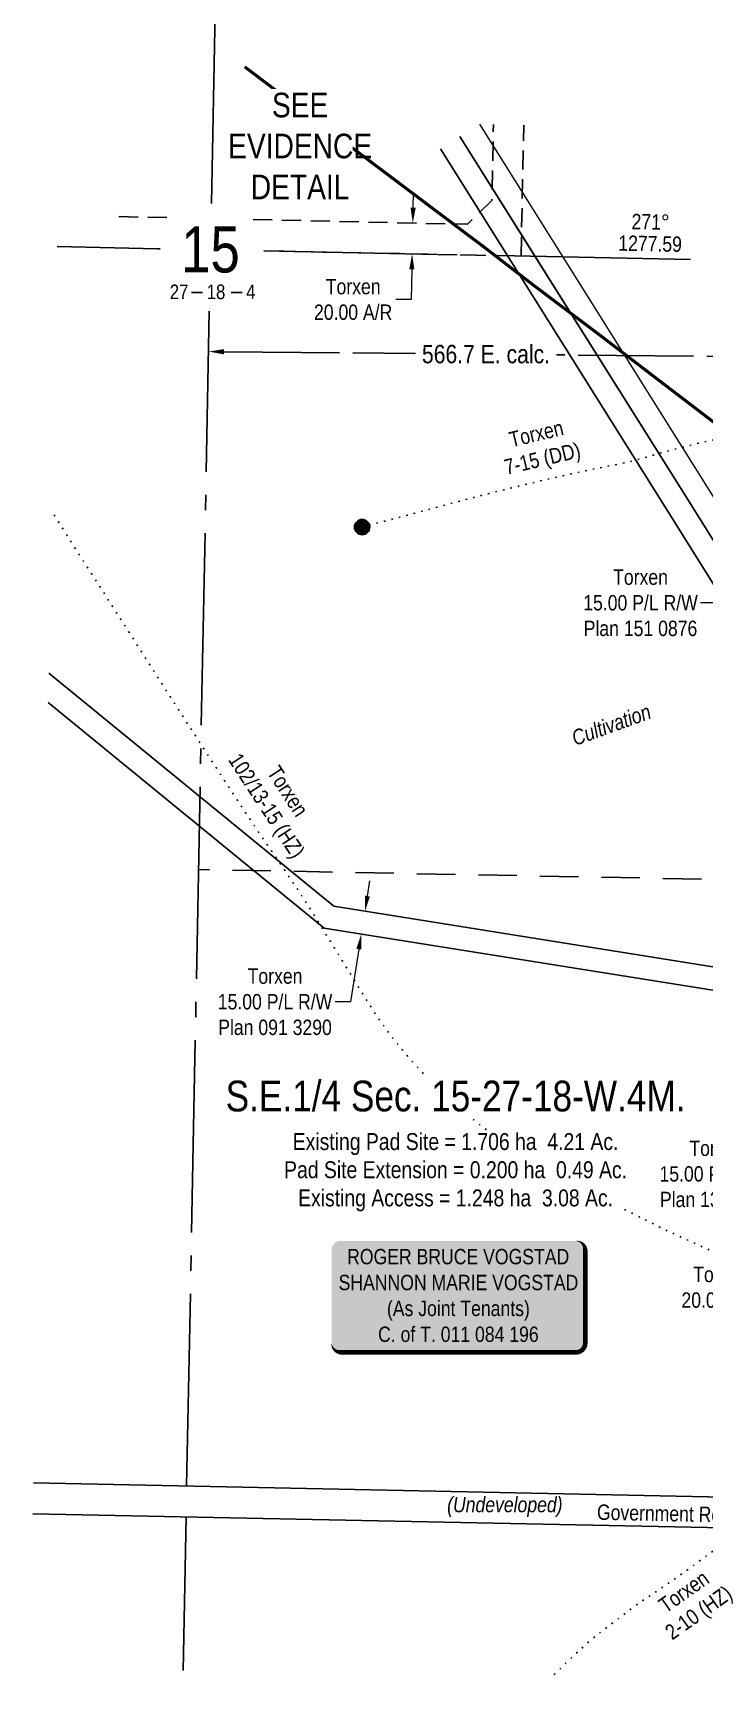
# Model space of a CAD drawing. Extents: x 396737 to 401088, y 5683157 to 5686607.
# Drawn here: x 398513 to 398949, y 5684049 to 5685119 of the extents above; entities that cross this region are included whole.
import ezdxf
from ezdxf.enums import TextEntityAlignment as Align

# ---------------------------------------------------------------- set-up
doc = ezdxf.new("R2010")
doc.units = 0
doc.header["$LTSCALE"] = 5
doc.header["$PDSIZE"] = 0.5
for name, pattern in [('DASHDOT2', [12.7, 6.35, -3.175, 0, -3.175]), ('foc-ACCESSROAD', [3.75, 2.5, -1.25]), ('foc-COORDS', [16.75, 15, -1.75]), ('foc-DOT', [1, 0.2, -0.8]), ('foc-LSD', [8, 5, -3]), ('foc-QUARTERLINE', [33, 25, -3, 2, -3])]:
    doc.linetypes.add(name, pattern=pattern)
doc.layers.get('Defpoints').update_dxf_attribs({"color": 9})
for name, color, linetype in [('10', 1, 'Continuous'), ('9', 3, 'Continuous'), ('ABADATA-DRILL', 8, 'foc-DOT'), ('ABADATA-DRILL-T', 8, 'Continuous'), ('AS-OWNER', 7, 'Continuous'), ('AS-WILDLIFE', 131, 'DASHDOT2'), ('C-AR', 13, 'foc-ACCESSROAD'), ('C-RW', 13, 'Continuous'), ('C-SYMBOL', 7, 'Continuous'), ('DETAIL-T', 7, 'Continuous'), ('F-RW', 190, 'Continuous'), ('L-AREAREQUIRED', 7, 'Continuous'), ('L-BD', 7, 'Continuous'), ('L-QSEC', 8, 'foc-QUARTERLINE'), ('L-ROAD-T', 7, 'Continuous'), ('L-SECLBL', 7, 'Continuous'), ('L-SECTION-LSD', 7, 'foc-LSD'), ('P-OFFSETS', 7, 'foc-COORDS')]:
    doc.layers.add(name, color=color, linetype=linetype)
for name, color, linetype, lineweight in [('AS-GENERAL', 48, 'Continuous', 18), ('C-AR-T', 13, 'Continuous', 9), ('C-RW-T', 13, 'Continuous', 9)]:
    doc.layers.add(name, color=color, linetype=linetype, lineweight=lineweight)
doc.styles.add('100L', font='ARIALN.TTF', dxfattribs={"height": 11})
doc.styles.add('175L', font='ARIALN.TTF', dxfattribs={"height": 20})
doc.styles.add('80', font='ARIALN.TTF', dxfattribs={"height": 10})
doc.styles.add('80CG', font='ARIALN.TTF', dxfattribs={"height": 10})
doc.styles.add('80L', font='ARIALN.TTF', dxfattribs={"height": 10})
doc.styles.add('80LS', font='ARIALNI.TTF', dxfattribs={"height": 10})
doc.styles.add('SIMPLEX', font='ARIALN.TTF')
doc.dimstyles.new('CG2011', dxfattribs={"dimscale": 5, "dimtxt": 9, "dimasz": 2, "dimexe": 0.2, "dimexo": 0.0625, "dimgap": 0.5, "dimtad": 0, "dimtih": 1, "dimtoh": 1, "dimzin": 0, "dimdsep": 46, "dimtxsty": '80CG', "dimcen": 0.1, "dimse1": 1, "dimse2": 1, "dimclrd": 256, "dimclrt": 256, "dimaunit": 1, "dimadec": 4, "dimazin": 0, "dimtfac": 0.06, "dimtofl": 0, "dimtmove": 0, "dimatfit": 1, "dimfxl": 0.2, "dimtolj": 1, "dimtzin": 0, "dimlwd": -1, "dimarcsym": 0})
doc.dimstyles.new('Compass 5 000', dxfattribs={"dimscale": 5, "dimtxt": 9, "dimasz": 2, "dimexe": 0.2, "dimexo": 0.0625, "dimgap": 0.5, "dimtad": 0, "dimtih": 1, "dimtoh": 1, "dimzin": 0, "dimdsep": 46, "dimtxsty": '80CG', "dimcen": 0.1, "dimse1": 1, "dimse2": 1, "dimclrd": 256, "dimclrt": 256, "dimaunit": 1, "dimadec": 4, "dimazin": 0, "dimtfac": 0.06, "dimtofl": 0, "dimtmove": 0, "dimatfit": 1, "dimfxl": 0.2, "dimtolj": 1, "dimtzin": 0, "dimlwd": -1, "dimarcsym": 0})

# ---------------------------------------------------------------- blocks, each defined once
blk = doc.blocks.new('*D432')
at = {"layer": 'C-RW', "transparency": 16777216}
for p, q in [((399086.8, 5684385.1), (398996.7, 5684376.9)), ((399121.6, 5684388.2), (399131.6, 5684389.1))]:
    blk.add_line(p, q, dxfattribs=at)
for points in [[(399086.6, 5684386.7), (399086.9, 5684383.4), (399096.8, 5684386)], [(399121.5, 5684389.9), (399121.8, 5684386.6), (399111.7, 5684387.3)]]:
    blk.add_solid(points, dxfattribs=at)
at = {"layer": 'Defpoints', "color": 0, "transparency": 16777216}
for p in [(399096.8, 5684386), (399099.1, 5684360.5), (399114, 5684361.8)]:
    blk.add_point(p, dxfattribs=at)
at = {"layer": 'C-RW', "transparency": 16777216, "insert": (398957.7, 5684376.9), "char_height": 10, "attachment_point": 5, "style": '80CG'}
blk.add_mtext('\\A1;Torxen\\P15.00 P/L R/W\\PPlan 131 0204', dxfattribs=at)
blk = doc.blocks.new('L-SECLBL')
at = {"layer": '9', "color": 7}
for p, q in [((-5.1, -27.8), (-12.3, -27.8)), ((20.7, -27.8), (13.5, -27.8))]:
    blk.add_line(p, q, dxfattribs=at)
at = {"layer": '10', "color": 2, "style": 'SIMPLEX'}
blk.add_attdef('SEC', text='', height=30, dxfattribs=at).set_placement((0, 0), align=Align.MIDDLE)
at = {"layer": '10', "color": 5, "style": '80L'}
blk.add_attdef('TWP', text='', height=9.5, dxfattribs=at).set_placement((-14.4, -27.4), align=Align.MIDDLE_RIGHT)
blk.add_attdef('RGE', text='', height=9.5, dxfattribs=at).set_placement((3.6, -27.4), align=Align.MIDDLE_CENTER)
blk.add_attdef('MER', text='', height=9.5, dxfattribs=at).set_placement((23.2, -27.4), align=Align.MIDDLE_LEFT)
blk = doc.blocks.new('*D424')
at = {"layer": 'C-AR-T', "transparency": 16777216}
for p, q in [((399067.3, 5684301.5), (398988, 5684303.1)), ((399107.3, 5684300.7), (399117.3, 5684300.5))]:
    blk.add_line(p, q, dxfattribs=at)
for points in [[(399067.4, 5684303.2), (399067.3, 5684299.8), (399077.3, 5684301.3)], [(399107.4, 5684302.3), (399107.3, 5684299), (399097.3, 5684300.9)]]:
    blk.add_solid(points, dxfattribs=at)
at = {"layer": 'Defpoints', "color": 0, "transparency": 16777216}
for p in [(399077.3, 5684301.3), (399076.6, 5684265), (399096.6, 5684264.6)]:
    blk.add_point(p, dxfattribs=at)
at = {"layer": 'C-AR-T', "transparency": 16777216, "insert": (398960.2, 5684303.1), "char_height": 10, "attachment_point": 5, "style": '80CG'}
blk.add_mtext('\\A1;Torxen\\P20.00 A/R', dxfattribs=at)
blk = doc.blocks.new('*D426')
at = {"layer": 'C-RW-T', "transparency": 16777216}
for p, q in [((398730.5, 5684557.7), (398732.1, 5684567.6)), ((398725, 5684523.1), (398719.5, 5684488.9)), ((398719.5, 5684488.9), (398709.5, 5684488.9))]:
    blk.add_line(p, q, dxfattribs=at)
for points in [[(398728.8, 5684558), (398732.1, 5684557.4), (398728.9, 5684547.8)], [(398723.3, 5684523.4), (398726.6, 5684522.9), (398726.5, 5684533)]]:
    blk.add_solid(points, dxfattribs=at)
at = {"layer": 'Defpoints', "color": 0, "transparency": 16777216}
for p in [(398726.5, 5684533), (398850.3, 5684528.4), (398847.9, 5684513.6)]:
    blk.add_point(p, dxfattribs=at)
at = {"layer": 'C-RW-T', "transparency": 16777216, "insert": (398670.4, 5684488.9), "char_height": 10, "attachment_point": 5, "style": '80CG'}
blk.add_mtext('\\A1;Torxen\\P15.00 P/L R/W\\PPlan 091 3290', dxfattribs=at)
blk = doc.blocks.new('*D446')
at = {"layer": 'C-AR-T', "transparency": 16777216}
for p, q in [((398760.2, 5685005.6), (398760.4, 5685015.6)), ((398759.4, 5684965.6), (398759, 5684945.9)), ((398759, 5684945.9), (398749, 5684945.9))]:
    blk.add_line(p, q, dxfattribs=at)
for points in [[(398758.5, 5685005.7), (398761.9, 5685005.6), (398760, 5684995.6)], [(398757.7, 5684965.6), (398761, 5684965.5), (398759.6, 5684975.6)]]:
    blk.add_solid(points, dxfattribs=at)
at = {"layer": 'Defpoints', "color": 0, "transparency": 16777216}
for p in [(398746.5, 5684995.9), (398746.1, 5684975.8), (398759.6, 5684975.6)]:
    blk.add_point(p, dxfattribs=at)
at = {"layer": 'C-AR-T', "transparency": 16777216, "insert": (398721.2, 5684945.9), "char_height": 10, "attachment_point": 5, "style": '80CG'}
blk.add_mtext('\\A1;Torxen\\P20.00 A/R', dxfattribs=at)
blk = doc.blocks.new('*U466')
h = blk.add_hatch(color=59)
edge = h.paths.add_edge_path()
edge.add_line((-76.5, -37), (76.5, -37))
edge.add_arc((76.5, -31), 6, 270, 360)
edge.add_line((82.5, -31), (82.5, 29.5))
edge.add_arc((76.5, 29.5), 6, 0, 90)
edge.add_line((76.5, 35.5), (-76.5, 35.5))
edge.add_arc((-76.5, 29.5), 6, 90, 180)
edge.add_line((-82.5, 29.5), (-82.5, -31))
edge.add_arc((-76.5, -31), 6, 180, 270)
at = {"color": 1, "flags": 128}
blk.add_lwpolyline([(-76.5, -37, 3, 3, 0), (76.5, -37, 3, 3, 0.414214), (82.5, -31, 3, 3, 0), (82.5, 29.5, 3, 0, 0.414214), (76.5, 35.5, 0, 0, 0), (-76.5, 35.5, 0, 0, 0.414214), (-82.5, 29.5, 0, 0, 0), (-82.5, -31, 0, 3, 0.414214)], format="xyseb", close=True, dxfattribs=at)
blk.add_lwpolyline([(-72.5, -37.6, 0, 7.5, 0), (0, 0, 0, 0, 0)], format="xyseb", dxfattribs=at)
at = {"color": 1, "style": '80'}
blk.add_attdef('ENTER_TEXT_001', (-36.3, -5), '', height=10, dxfattribs=at)
blk = doc.blocks.new('BH-Existing')
at = {"layer": 'ABADATA-DRILL-T'}
h = blk.add_hatch(color=256, dxfattribs=at)
h.dxf.hatch_style = 1
edge = h.paths.add_edge_path()
edge.add_arc((0, 0), 0.5, 0, 360)
blk.add_circle((0, 0), 0.5, dxfattribs=at)
blk = doc.blocks.new('*D494')
at = {"layer": 'Defpoints', "color": 0, "transparency": 16777216}
for p in [(398627.3, 5684912), (398627.3, 5684910.9), (399193.8, 5684905.7)]:
    blk.add_point(p, dxfattribs=at)
at = {"layer": 'P-OFFSETS', "transparency": 16777216}
for p, q in [((398637.3, 5684911.9), (398761.8, 5684910.8)), ((399193.8, 5684906.8), (398853.4, 5684909.9))]:
    blk.add_line(p, q, dxfattribs=at)
blk.add_solid([(398637.3, 5684913.6), (398637.2, 5684910.2), (398627.3, 5684912)], dxfattribs=at)
at = {"layer": 'P-OFFSETS', "transparency": 16777216, "insert": (398807.6, 5684910.3), "char_height": 10, "attachment_point": 5, "style": '80CG'}
blk.add_mtext('\\A1;{\\H1.2x;566.7 E. calc.}', dxfattribs=at)
blk = doc.blocks.new('_None')
blk = doc.blocks.new('*D501')
at = {"layer": 'C-RW-T', "transparency": 16777216}
for p, q in [((398995.4, 5684772.4), (399003.8, 5684777.7)), ((398957.2, 5684748.5), (398947.2, 5684748.5)), ((398965.7, 5684753.8), (398957.2, 5684748.5))]:
    blk.add_line(p, q, dxfattribs=at)
for points in [[(398994.5, 5684773.8), (398996.2, 5684770.9), (398986.9, 5684767.1)], [(398964.8, 5684755.2), (398966.6, 5684752.4), (398974.2, 5684759.1)]]:
    blk.add_solid(points, dxfattribs=at)
at = {"layer": 'Defpoints', "color": 0, "transparency": 16777216}
for p in [(398974.2, 5684759.1), (398987.3, 5684766.4), (398974.6, 5684758.5)]:
    blk.add_point(p, dxfattribs=at)
at = {"layer": 'C-RW-T', "transparency": 16777216, "insert": (398908.1, 5684748.5), "char_height": 10, "attachment_point": 5, "style": '80CG'}
blk.add_mtext('\\A1;Torxen\\P15.00 P/L R/W\\PPlan 151 0876', dxfattribs=at)

msp = doc.modelspace()

# ---------------------------------------------------------------- linework, layer by layer
at = {"layer": 'ABADATA-DRILL', "flags": 128}
for points in [[(399158.119, 5684907.289), (399158.119, 5684907.289), (399158.11, 5684907.349), (399157.859, 5684907.804), (399157.089, 5684908.309), (399156.676, 5684908.147), (399156.342, 5684907.974), (399155.627, 5684907.718), (399154.146, 5684907.177), (399151.749, 5684906.354), (399148.49, 5684905.388), (399144.509, 5684904.396), (399140.048, 5684903.344), (399134.752, 5684902.078), (399128.654, 5684900.728), (399122.339, 5684899.042), (399115.516, 5684896.926), (399107.81, 5684894.657), (399098.843, 5684892.334), (399088.852, 5684889.84), (399078.616, 5684887.141), (399067.91, 5684884.402), (399056.559, 5684881.405), (399044.984, 5684878.222), (399033.129, 5684875.046), (399021.135, 5684871.901), (399009.216, 5684869.006), (398997.082, 5684865.904), (398984.902, 5684862.464), (398973.093, 5684859.066), (398961.4, 5684855.985), (398949.833, 5684853.243), (398938.669, 5684850.582), (398927.26, 5684847.717), (398915.712, 5684844.384), (398903.815, 5684841.087), (398891.328, 5684838.313), (398878.564, 5684835.714), (398865.84, 5684833.084), (398853.393, 5684830.329), (398844.781, 5684828.278), (398841.063, 5684827.392), (398828.842, 5684824.412), (398826.419, 5684823.809), (398808.096, 5684819.27), (398804.547, 5684818.349), (398790.421, 5684814.607), (398764.631, 5684807.754), (398727.027, 5684797.773)], [(399121.372, 5684253.002), (399121.4, 5684252.371), (399121.398, 5684252.271), (399121.483, 5684252.029), (399121.329, 5684251.822), (399120.887, 5684251.751), (399120.499, 5684251.819), (399120.222, 5684251.964), (399119.845, 5684252.132), (399119.397, 5684252.271), (399119.069, 5684252.377), (399118.751, 5684252.483), (399118.652, 5684252.515), (399118.743, 5684252.584), (399118.737, 5684252.774), (399118.763, 5684253.093), (399118.769, 5684253.383), (399118.771, 5684253.483), (399118.692, 5684253.525), (399118.544, 5684253.638), (399118.507, 5684253.769), (399118.558, 5684253.807), (399118.628, 5684253.836), (399118.709, 5684253.904), (399118.79, 5684253.923), (399118.898, 5684253.851), (399119.067, 5684253.767), (399119.317, 5684253.753), (399119.548, 5684253.808), (399119.701, 5684253.945), (399119.792, 5684254.023), (399119.894, 5684254.111), (399119.856, 5684254.212), (399119.657, 5684254.276), (399119.457, 5684254.3), (399119.288, 5684254.343), (399119.14, 5684254.426), (399119.1, 5684254.447), (399118.603, 5684254.587), (399117.388, 5684254.881), (399115.446, 5684255.279), (399112.804, 5684255.731), (399109.556, 5684256.335), (399105.695, 5684257.362), (399101.256, 5684258.949), (399096.387, 5684261.126), (399091.288, 5684263.717), (399085.714, 5684266.627), (399079.384, 5684269.743), (399072.515, 5684272.879), (399065.137, 5684276.105), (399057.082, 5684279.504), (399048.383, 5684283.166), (399039.178, 5684287.059), (399029.527, 5684291.17), (399019.545, 5684295.757), (399009.323, 5684300.84), (398998.704, 5684306.04), (398987.653, 5684311.159), (398976.483, 5684316.34), (398965.254, 5684321.582), (398953.837, 5684326.948), (398942.221, 5684332.328), (398930.444, 5684337.652), (398918.712, 5684343.264), (398913.503, 5684345.897), (398887.693, 5684358.848), (398879.283, 5684362.985), (398870.873, 5684367.122), (398862.535, 5684371.387), (398854.271, 5684375.801), (398846.1, 5684380.412), (398838.053, 5684385.202), (398832.737, 5684388.487), (398830.099, 5684390.16), (398822.269, 5684395.305), (398814.593, 5684400.677), (398807.062, 5684406.247), (398799.674, 5684412.024), (398792.461, 5684418.007), (398785.401, 5684424.167), (398778.505, 5684430.515), (398771.812, 5684437.068), (398765.345, 5684443.846), (398759.05, 5684450.792), (398752.98, 5684457.923), (398747.113, 5684465.23), (398741.469, 5684472.703), (398736.089, 5684480.38), (398730.953, 5684488.213), (398726.019, 5684496.182), (398721.166, 5684504.199), (398716.252, 5684512.197), (398711.319, 5684520.166), (398706.415, 5684528.144), (398701.532, 5684536.142), (398696.608, 5684544.131), (398691.613, 5684552.061), (398686.487, 5684559.893), (398681.269, 5684567.668), (398676.031, 5684575.443), (398670.753, 5684583.198), (398665.444, 5684590.914), (398660.145, 5684598.64), (398649.721, 5684614.229), (398639.488, 5684629.913), (398629.157, 5684645.72), (398618.851, 5684661.706), (398608.544, 5684677.693), (398598.226, 5684693.629), (398587.642, 5684710.271), (398577.405, 5684726.266), (398567.178, 5684742.27), (398556.962, 5684758.275), (398546.664, 5684774.211), (398536.428, 5684790.226), (398526.333, 5684806.338), (398525.475, 5684807.69)], [(399121.177, 5684243.105), (399121.206, 5684243.074), (399121.265, 5684242.993), (399121.252, 5684242.853), (399121.267, 5684242.573), (399121.38, 5684242.241), (399121.457, 5684242.069), (399121.601, 5684241.786), (399121.727, 5684241.574), (399121.676, 5684241.515), (399121.524, 5684241.438), (399121.443, 5684241.389), (399121.402, 5684241.32), (399121.341, 5684241.261), (399121.261, 5684241.263), (399121.151, 5684241.255), (399121.081, 5684241.256), (399121.022, 5684241.308), (399119.972, 5684242.348), (399119.814, 5684242.442), (399119.581, 5684242.286), (399119.347, 5684242.111), (399119.395, 5684242.01), (399119.486, 5684242.028), (399119.564, 5684241.946), (399119.7, 5684241.744), (399119.965, 5684241.488), (399120.34, 5684241.251), (399120.687, 5684241.074), (399121.014, 5684240.908), (399121.391, 5684240.75), (399121.739, 5684240.643), (399121.996, 5684240.528), (399122.063, 5684240.327), (399122.008, 5684240.088), (399121.902, 5684239.79), (399121.796, 5684239.512), (399121.878, 5684239.08), (399122.352, 5684238.791), (399122.662, 5684238.785), (399122.654, 5684238.385), (399122.053, 5684237.327), (399120.651, 5684235.714), (399118.52, 5684233.615), (399115.921, 5684231.186), (399112.798, 5684228.527), (399109.032, 5684225.741), (399104.665, 5684222.846), (399099.722, 5684219.723), (399094.044, 5684216.335), (399087.669, 5684212.589), (399080.906, 5684208.432), (399073.757, 5684203.992), (399057.68, 5684194.657), (399048.85, 5684189.7), (399039.776, 5684184.498), (399030.357, 5684179.073), (399020.495, 5684173.466), (399010.218, 5684167.617), (398999.864, 5684161.47), (398989.546, 5684155.062), (398979.274, 5684148.473), (398958.82, 5684134.264), (398948.628, 5684126.663), (398938.305, 5684119.005), (398927.706, 5684111.513), (398919.676, 5684106.05), (398907.219, 5684097.694), (398902.359, 5684094.179), (398895.21, 5684088.719), (398887.21, 5684082.725), (398880.11, 5684077.194), (398873.254, 5684071.368), (398865.889, 5684064.602), (398859.376, 5684058.399), (398852.246, 5684051.379), (398849.855, 5684048.875)]]:
    msp.add_lwpolyline(points, dxfattribs=at)
at = {"layer": 'AS-WILDLIFE', "const_width": 2, "flags": 128}
msp.add_lwpolyline([(398650.744, 5685097.201), (398806.739, 5684979.69), (398839.287, 5684954.584), (398881.472, 5684922.847), (398917.337, 5684895.373), (399095.631, 5684759.156), (399193.856, 5684684.02), (399264.91, 5684628.741)], dxfattribs=at)
at = {"layer": 'C-AR', "flags": 128}
for points in [[(398656.108, 5684997.91), (398795.486, 5684994.845), (398811.473, 5685010.276), (398812.396, 5685059.7)], [(398830.402, 5684974.129), (398832.192, 5685059.284)], [(398568.85, 5684999.829), (398604.318, 5684999.049)], [(398593.875, 5684978.952), (398595.728, 5684978.914)], [(398663.801, 5684977.526), (398830.402, 5684974.129)]]:
    msp.add_lwpolyline(points, dxfattribs=at)
at = {"layer": 'C-RW', "flags": 128}
msp.add_lwpolyline([(398522.814, 5684683.696), (398702.264, 5684536.895), (399051.627, 5684481.051), (399053.993, 5684495.858), (398708.629, 5684551.062), (398523.179, 5684702.801)], dxfattribs=at)
at = {"layer": 'F-RW', "flags": 128}
msp.add_lwpolyline([(398790.599, 5685051.888), (398839.349, 5684974.036), (398938.79, 5684815.726), (399120.816, 5684524.405), (399349.785, 5684158.679), (399331.875, 5684159.05), (398926.079, 5684807.774), (398777.924, 5685043.936)], dxfattribs=at)
at = {"layer": 'L-QSEC', "flags": 128}
for points in [[(398628.987, 5685008.255), (398644.224, 5685782.335)], [(398593.875, 5684978.952), (398528.799, 5684980.289)], [(399435.613, 5684961.701), (398663.143, 5684977.564)], [(398612.917, 5684173.909), (398627.639, 5684938.268)], [(398612.61, 5684153.8), (398610.544, 5684053.821)]]:
    msp.add_lwpolyline(points, dxfattribs=at)
at = {"layer": 'L-SECTION-LSD'}
msp.add_line((399427.584, 5684559.469), (398620.642, 5684575.011), dxfattribs=at)

# ---------------------------------------------------------------- block references
at = {"layer": 'ABADATA-DRILL-T', "xscale": 9.999999999999995, "yscale": 9.999999999999995, "zscale": 9.999999999999995}
msp.add_blockref('BH-Existing', (398727.027, 5684797.773), dxfattribs=at)
at = {"layer": 'AS-OWNER'}
ref = msp.add_blockref('*U466', (398789.65, 5684297.856), dxfattribs=at)
ref.add_attrib('ENTER_TEXT_001', 'ROGER BRUCE VOGSTAD', (398717.286, 5684318.115), dxfattribs={"layer": '0', "color": 1, "height": 10, "style": '80'})
ref.add_attrib('ENTER_TEXT_002', 'SHANNON MARIE VOGSTAD', (398711.74, 5684301.271), dxfattribs={"layer": '0', "color": 1, "height": 10, "style": '80'})
ref.add_attrib('ENTER_TEXT_003', '(As Joint Tenants)', (398743.166, 5684284.434), dxfattribs={"layer": '0', "color": 1, "height": 10, "style": '80'})
ref.add_attrib('ENTER_TEXT_004', 'C. of T. 011 084 196', (398737.419, 5684267.59), dxfattribs={"layer": '0', "color": 1, "height": 10, "style": '80'})
at = {"layer": 'L-SECLBL', "xscale": 0.9995909999999993, "yscale": 0.9995909999999993, "zscale": 0.9995909999999993}
msp.add_blockref('L-SECLBL', (398628.409, 5684978.26), dxfattribs=at).add_auto_attribs({'SEC': '15', 'TWP': '27', 'RGE': '18', 'MER': '4'})

# ---------------------------------------------------------------- texts
at = {"layer": 'ABADATA-DRILL', "char_height": 10, "attachment_point": 1, "style": '80L'}
for s, width, insert, rotation in [('\\pi10.09681;Torxen\\P\\pi2.84919;7-15 (DD)', 54.75705, (398811.981, 5684857.014), 13.415613), ('\\pi21.24164;Torxen\\P\\pi0.64478;102/13-15 (HZ)', 77.04673, (398661.55, 5684661.479), 303.120621), ('\\pi9.50465;Torxen\\P\\pi2.78909;2-10 (HZ)', 53.57273, (398911.033, 5684093.453), 35.255134)]:
    msp.add_mtext_dynamic_manual_height_columns(s, width=width, gutter_width=50, heights=[0], dxfattribs=dict(at, insert=insert, rotation=rotation))
at = {"layer": 'AS-GENERAL', "style": '80LS'}
msp.add_text('Cultivation', height=9.99569, rotation=20, dxfattribs=at).set_placement((398865.679, 5684655.34))
at = {"layer": 'AS-GENERAL', "insert": (398782.342, 5684166.761), "char_height": 9.99182, "attachment_point": 1, "style": '80L'}
msp.add_mtext_dynamic_manual_height_columns('{\\fArial Narrow|b0|i1|c0|p34;(Undeveloped)}', width=163.0265, gutter_width=50, heights=[0], dxfattribs=at)
at = {"layer": 'L-BD', "style": '80L'}
for s, p in [('271°', (398914.64, 5684996.476)), ('1277.59', (398914.348, 5684982.235))]:
    msp.add_text(s, height=9.9959, rotation=358.8244, dxfattribs=at).set_placement(p, align=Align.MIDDLE)

# ---------------------------------------------------------------- dimensions: what is measured, and where the dimension line sits
at = {"layer": 'C-AR-T'}
dim = msp.add_linear_dim(base=(399077.346, 5684301.284), p1=(399096.608, 5684264.551), p2=(399076.612, 5684264.955), angle=178.842598, text='Torxen\\P20.00 A/R', dimstyle='Compass 5 000', dxfattribs=at)
dim.commit()
dim.dimension.update_dxf_attribs({"geometry": '*D424', "text_midpoint": (398960.222, 5684303.09), "dimtype": 161})
at = {"layer": 'C-RW'}
dim = msp.add_linear_dim(base=(399096.756, 5684385.973), p1=(399113.996, 5684361.826), p2=(399099.067, 5684360.473), angle=185.17763, text='Torxen\\P15.00 P/L R/W\\PPlan 131 0204', dimstyle='Compass 5 000', dxfattribs=at)
dim.commit()
dim.dimension.update_dxf_attribs({"geometry": '*D432', "text_midpoint": (398957.657, 5684376.91), "dimtype": 161})
at = {"layer": 'C-RW-T'}
dim = msp.add_aligned_dim(p1=(398987.292, 5684766.401), p2=(398974.575, 5684758.456), distance=-0.775, text='Torxen\\P15.00 P/L R/W\\PPlan 151 0876', dimstyle='Compass 5 000', dxfattribs=at)
dim.commit()
dim.dimension.update_dxf_attribs({"geometry": '*D501', "text_midpoint": (398908.12, 5684748.515)})
at = {"layer": 'P-OFFSETS'}
dim = msp.add_linear_dim(base=(398627.265, 5684911.981), p1=(399193.753, 5684905.737), p2=(398627.255, 5684910.873), angle=179.480635, text='{\\H1.2x;566.7 E. calc.}', dimstyle='CG2011', override={"dimtxt": 10, "dimgap": 1, "dimdec": 1, "dimblk1": 'None', "dimsah": 1}, dxfattribs=at)
dim.commit()
dim.dimension.update_dxf_attribs({"geometry": '*D494', "text_midpoint": (398807.583, 5684910.346), "dimtype": 161})

# ---------------------------------------------------------------- next in the draw order: texts
at = {"layer": 'C-SYMBOL', "color": 3, "insert": (398787.818, 5684437.608), "char_height": 19.99182, "width": 299.15454, "attachment_point": 2, "style": '175L', "bg_fill": 3, "box_fill_scale": 1.15, "bg_fill_color": 256, "bg_fill_true_color": 256, "bg_fill_transparency": 0}
msp.add_mtext('S.E.1/4 Sec. 15-27-18-W.4M.', dxfattribs=at)
at = {"layer": 'DETAIL-T', "color": 3, "insert": (398686.716, 5685045.775), "char_height": 15.9935, "width": 63.61016, "attachment_point": 5, "style": '80CG', "bg_fill": 3, "box_fill_scale": 1.15, "bg_fill_color": 256, "bg_fill_true_color": 256, "bg_fill_transparency": 0}
msp.add_mtext('SEE\\PEVIDENCE\\PDETAIL', dxfattribs=at)
at = {"layer": 'L-AREAREQUIRED', "color": 5, "insert": (398787.818, 5684403.476), "char_height": 10.995501, "width": 223.07516, "attachment_point": 2, "style": '100L', "bg_fill": 3, "box_fill_scale": 1.15, "bg_fill_color": 256, "bg_fill_true_color": 256, "bg_fill_transparency": 0}
msp.add_mtext('Existing Pad Site = 1.706 ha  4.21 Ac. Pad Site Extension = 0.200 ha  0.49 Ac. Existing Access = 1.248 ha  3.08 Ac.', dxfattribs=at)
at = {"layer": 'L-ROAD-T', "insert": (398954.32, 5684160.363), "char_height": 9.99182, "width": 149.06246, "attachment_point": 2, "rotation": 358.828806, "style": '80L', "bg_fill": 3, "box_fill_scale": 1.15, "bg_fill_color": 256, "bg_fill_true_color": 256, "bg_fill_transparency": 0}
msp.add_mtext('Government Road Allowance', dxfattribs=at)

# ---------------------------------------------------------------- next in the draw order: linework, layer by layer
at = {"layer": 'C-RW-T'}
for points in [[(398803.355, 5685059.89), (398951.503, 5684823.677), (399133.523, 5684532.376), (399244.168, 5684355.597), (399220.658, 5684336.927), (399123.322, 5684257.706)], [(398790.64, 5685051.932), (398938.79, 5684815.726), (399120.809, 5684524.418), (399224.409, 5684358.895), (399211.237, 5684348.225), (399121.794, 5684275.773)]]:
    msp.add_lwpolyline(points, dxfattribs=at)
at = {"layer": 'L-BD'}
for p, q in [((399419.556, 5684157.242), (398513.309, 5684175.969)), ((399419.009, 5684137.135), (398512.922, 5684155.86))]:
    msp.add_line(p, q, dxfattribs=at)

# ---------------------------------------------------------------- next in the draw order: dimensions: what is measured, and where the dimension line sits
at = {"layer": 'C-AR-T'}
dim = msp.add_linear_dim(base=(398759.58, 5684975.573), p1=(398746.486, 5684995.923), p2=(398746.077, 5684975.849), angle=268.831899, text='Torxen\\P20.00 A/R', dimstyle='Compass 5 000', dxfattribs=at)
dim.commit()
dim.dimension.update_dxf_attribs({"geometry": '*D446', "text_midpoint": (398721.239, 5684945.868), "dimtype": 161})
at = {"layer": 'C-RW-T'}
dim = msp.add_linear_dim(base=(398726.549, 5684533.013), p1=(398850.315, 5684528.415), p2=(398847.948, 5684513.608), angle=260.918371, text='Torxen\\P15.00 P/L R/W\\PPlan 091 3290', dimstyle='Compass 5 000', dxfattribs=at)
dim.commit()
dim.dimension.update_dxf_attribs({"geometry": '*D426', "text_midpoint": (398670.415, 5684488.898), "dimtype": 161})

doc.saveas('drawing.dxf')
